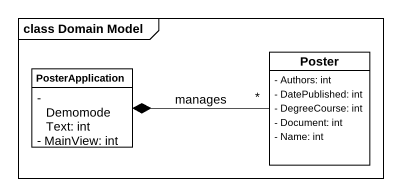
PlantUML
@startuml
mainframe class Domain Model
hide circle
hide empty members
skinparam classAttributeIconSize 0
class Poster {
  - Authors: int
  - DatePublished: int
  - DegreeCourse: int
  - Document: int
  - Name: int
}
class PosterApplication {
  - DemomodeText: int
  - MainView: int
}
Poster "*" -left-* PosterApplication : manages
@enduml
